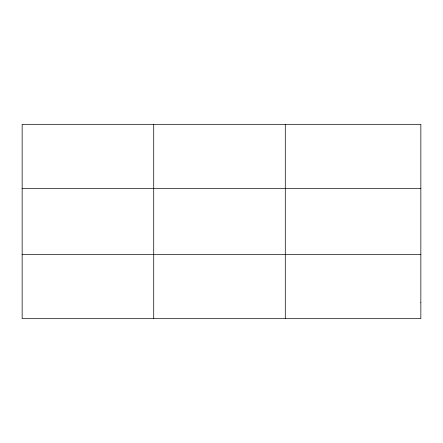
<?xml version="1.0" encoding="UTF-8"?>
<svg xmlns="http://www.w3.org/2000/svg" width="443" height="443" viewBox="0 0 443 443"><rect width="100%" height="100%" fill="white"/><g stroke="black" fill="none" stroke-linecap="round" stroke-linejoin="round"><path stroke-width="0.66" d="M153.721 318.678L153.721 124.322M285.292 318.678L285.292 124.322M22.15 188.458L420.85 188.458M22.15 254.542L420.85 254.542M420.85 302.641L420.85 318.678L22.15 318.678L22.15 124.322L420.85 124.322L420.85 302.641"/></g></svg>
